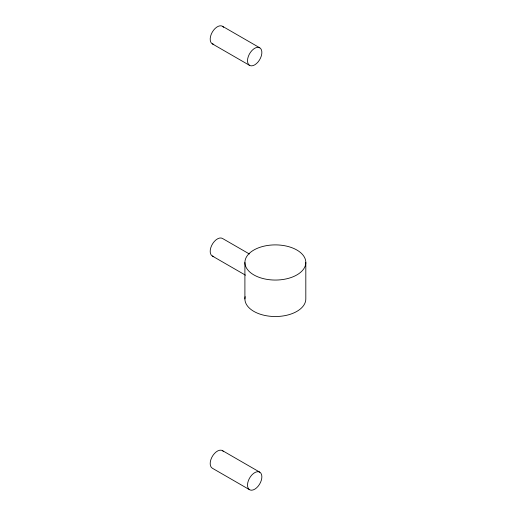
<?xml version="1.0" encoding="UTF-8"?>
<svg xmlns="http://www.w3.org/2000/svg" width="516" height="516" viewBox="0 0 516 516"><rect width="100%" height="100%" fill="white"/><g stroke="black" fill="none" stroke-linecap="round" stroke-linejoin="round"><path stroke-width="0.77" d="M222.441 26.258L259.767 47.807A10.152 5.863 -60 0 1 256.549 63.532A10.152 5.863 -60 0 1 247.757 58.456A10.152 5.863 -60 0 1 259.767 47.807M212.289 43.841L249.615 65.39M249.396 254.001L222.441 238.437A10.152 5.863 -60 0 0 211.67 245.468A10.152 5.863 -60 0 0 213.779 256.478M212.289 256.013L245.468 275.17M222.441 450.61L259.767 472.159A10.152 5.863 -60 0 1 256.549 487.884A10.152 5.863 -60 0 1 247.757 482.808A10.152 5.863 -60 0 1 259.767 472.159M249.615 489.742L212.289 468.193A10.152 5.863 -60 0 1 212.998 455.351A10.152 5.863 -60 0 1 223.583 451.668M305.814 262.476A30.45 17.583 0 0 1 260.135 277.698A30.45 17.583 0 0 1 260.135 247.248A30.45 17.583 0 0 1 305.814 262.476L305.814 298.945A30.45 17.583 0 0 1 273.37 316.489A30.45 17.583 0 0 1 245.171 296.648M244.906 262.476L244.906 298.945M213.779 44.299A10.152 5.863 -60 0 1 212.289 32.121A10.152 5.863 -60 0 1 223.583 27.316"/></g></svg>
